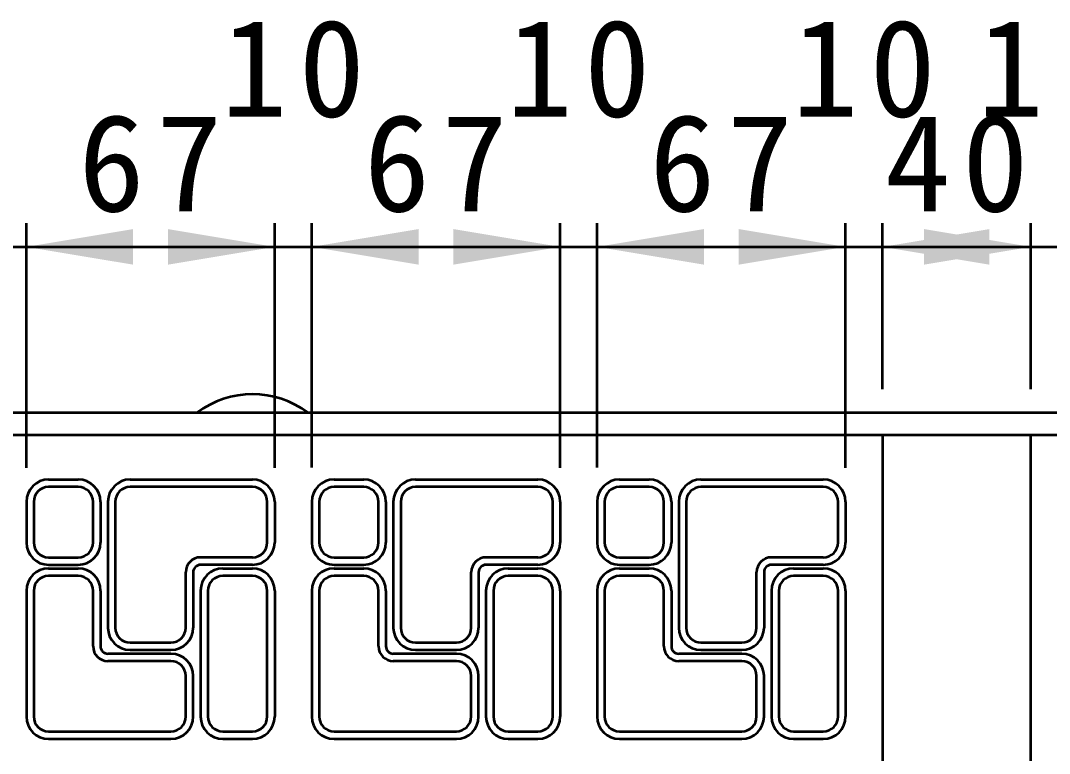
# Model space of a CAD drawing. Units: millimetres, scale not verified. Extents: x 100 to 4105, y 100 to 2870.
# Drawn here: x 2884.4 to 3318.1, y 1578.9 to 1888 of the extents above; entities that cross this region are included whole.
import ezdxf

# ---------------------------------------------------------------- set-up
doc = ezdxf.new("R2010")
doc.units = ezdxf.units.MM
doc.header["$LTSCALE"] = 5
doc.layers.add('V-nasSTD', color=7, linetype='Continuous', lineweight=50)
doc.styles.add('ＭＳ ゴシック', font='')
doc.styles.get('ＭＳ ゴシック').set_extended_font_data('MS Gothic')

msp = doc.modelspace()

# ---------------------------------------------------------------- hatches: boundary and pattern name
at = {"layer": 'V-nasSTD'}
for points in [[(2931.876, 1800.045), (2886.876, 1792.545), (2931.876, 1785.045)], [(2946.563, 1785.045), (2991.563, 1792.545), (2946.563, 1800.045)], [(3052.188, 1800.045), (3007.188, 1792.545), (3052.188, 1785.045)], [(3066.876, 1785.045), (3111.876, 1792.545), (3066.876, 1800.045)], [(3172.501, 1800.045), (3127.501, 1792.545), (3172.501, 1785.045)], [(3187.188, 1785.045), (3232.188, 1792.545), (3187.188, 1800.045)], [(3292.813, 1800.045), (3247.813, 1792.545), (3292.813, 1785.045)], [(3265.313, 1785.045), (3310.313, 1792.545), (3265.313, 1800.045)]]:
    msp.add_hatch(color=256, dxfattribs=at).paths.add_polyline_path(points)

# ---------------------------------------------------------------- linework, layer by layer
for p, q in [((2886.876, 1699.42), (2886.876, 1802.545)), ((2991.563, 1699.42), (2991.563, 1802.545)), ((3007.188, 1699.477), (3007.188, 1802.602)), ((3111.876, 1699.42), (3111.876, 1802.545)), ((3127.501, 1699.477), (3127.501, 1802.602)), ((3232.188, 1699.42), (3232.188, 1802.545)), ((3247.813, 1732.545), (3247.813, 1802.545)), ((3310.313, 1732.545), (3310.313, 1802.545)), ((2865.001, 1792.545), (2886.876, 1792.545)), ((2886.876, 1792.545), (2991.563, 1792.545)), ((2991.563, 1792.545), (3007.188, 1792.545)), ((3007.188, 1792.545), (3111.876, 1792.545)), ((3111.876, 1792.545), (3127.501, 1792.545)), ((3127.501, 1792.545), (3232.188, 1792.545)), ((3232.188, 1792.545), (3247.813, 1792.545)), ((3247.813, 1792.545), (3310.313, 1792.545)), ((3310.313, 1792.545), (3325.938, 1792.545)), ((3693.126, 1722.545), (2865.001, 1722.545)), ((3683.751, 1713.17), (2874.376, 1713.17)), ((3247.813, 1713.17), (3247.813, 1274.545)), ((3310.313, 1274.545), (3310.313, 1713.17)), ((2896.251, 1694.42), (2908.751, 1694.42)), ((2930.626, 1694.42), (2982.188, 1694.42)), ((3016.563, 1694.42), (3029.063, 1694.42)), ((3050.938, 1694.42), (3102.501, 1694.42)), ((3136.876, 1694.42), (3149.376, 1694.42)), ((3171.251, 1694.42), (3222.813, 1694.42)), ((2908.751, 1691.295), (2896.251, 1691.295)), ((2982.188, 1691.295), (2930.626, 1691.295)), ((3029.063, 1691.295), (3016.563, 1691.295)), ((3102.501, 1691.295), (3050.938, 1691.295)), ((3149.376, 1691.295), (3136.876, 1691.295)), ((3222.813, 1691.295), (3171.251, 1691.295)), ((2886.876, 1685.045), (2886.876, 1667.858)), ((2890.001, 1685.045), (2890.001, 1667.858)), ((2915.001, 1667.858), (2915.001, 1685.045)), ((2918.126, 1685.045), (2918.126, 1667.858)), ((2921.251, 1685.045), (2921.251, 1631.92)), ((2924.376, 1685.045), (2924.376, 1631.92)), ((2988.438, 1667.858), (2988.438, 1685.045)), ((2991.563, 1685.045), (2991.563, 1667.858)), ((3007.188, 1685.045), (3007.188, 1667.858)), ((3010.313, 1685.045), (3010.313, 1667.858)), ((3035.313, 1667.858), (3035.313, 1685.045)), ((3038.438, 1685.045), (3038.438, 1667.858)), ((3041.563, 1685.045), (3041.563, 1631.92)), ((3044.688, 1685.045), (3044.688, 1631.92)), ((3108.751, 1667.858), (3108.751, 1685.045)), ((3111.876, 1685.045), (3111.876, 1667.858)), ((3127.501, 1685.045), (3127.501, 1667.858)), ((3130.626, 1685.045), (3130.626, 1667.858)), ((3155.626, 1667.858), (3155.626, 1685.045)), ((3158.751, 1685.045), (3158.751, 1667.858)), ((3161.876, 1685.045), (3161.876, 1631.92)), ((3165.001, 1685.045), (3165.001, 1631.92)), ((3229.063, 1667.858), (3229.063, 1685.045)), ((3232.188, 1685.045), (3232.188, 1667.858)), ((2896.251, 1661.608), (2908.751, 1661.608)), ((2982.188, 1661.608), (2960.313, 1661.608)), ((3016.563, 1661.608), (3029.063, 1661.608)), ((3102.501, 1661.608), (3080.626, 1661.608)), ((3136.876, 1661.608), (3149.376, 1661.608)), ((3222.813, 1661.608), (3200.938, 1661.608)), ((2896.251, 1658.483), (2908.751, 1658.483)), ((2896.251, 1656.92), (2908.751, 1656.92)), ((2982.188, 1658.483), (2960.313, 1658.483)), ((2969.688, 1656.92), (2982.188, 1656.92)), ((3016.563, 1658.483), (3029.063, 1658.483)), ((3016.563, 1656.92), (3029.063, 1656.92)), ((3102.501, 1658.483), (3080.626, 1658.483)), ((3090.001, 1656.92), (3102.501, 1656.92)), ((3136.876, 1658.483), (3149.376, 1658.483)), ((3136.876, 1656.92), (3149.376, 1656.92)), ((3222.813, 1658.483), (3200.938, 1658.483)), ((3210.313, 1656.92), (3222.813, 1656.92)), ((2908.751, 1653.795), (2896.251, 1653.795)), ((2954.063, 1631.92), (2954.063, 1655.358)), ((2957.188, 1655.358), (2957.188, 1631.92)), ((2982.188, 1653.795), (2969.688, 1653.795)), ((3029.063, 1653.795), (3016.563, 1653.795)), ((3074.376, 1631.92), (3074.376, 1655.358)), ((3077.501, 1655.358), (3077.501, 1631.92)), ((3102.501, 1653.795), (3090.001, 1653.795)), ((3149.376, 1653.795), (3136.876, 1653.795)), ((3194.688, 1631.92), (3194.688, 1655.358)), ((3197.813, 1655.358), (3197.813, 1631.92)), ((3222.813, 1653.795), (3210.313, 1653.795)), ((2886.876, 1647.545), (2886.876, 1594.42)), ((2890.001, 1647.545), (2890.001, 1594.42)), ((2915.001, 1624.108), (2915.001, 1647.545)), ((2918.126, 1647.545), (2918.126, 1624.108)), ((2960.313, 1647.545), (2960.313, 1594.42)), ((2963.438, 1647.545), (2963.438, 1594.42)), ((2988.438, 1594.42), (2988.438, 1647.545)), ((2991.563, 1647.545), (2991.563, 1594.42)), ((3007.188, 1647.545), (3007.188, 1594.42)), ((3010.313, 1647.545), (3010.313, 1594.42)), ((3035.313, 1624.108), (3035.313, 1647.545)), ((3038.438, 1647.545), (3038.438, 1624.108)), ((3080.626, 1647.545), (3080.626, 1594.42)), ((3083.751, 1647.545), (3083.751, 1594.42)), ((3108.751, 1594.42), (3108.751, 1647.545)), ((3111.876, 1647.545), (3111.876, 1594.42)), ((3127.501, 1647.545), (3127.501, 1594.42)), ((3130.626, 1647.545), (3130.626, 1594.42)), ((3155.626, 1624.108), (3155.626, 1647.545)), ((3158.751, 1647.545), (3158.751, 1624.108)), ((3200.938, 1647.545), (3200.938, 1594.42)), ((3204.063, 1647.545), (3204.063, 1594.42)), ((3229.063, 1594.42), (3229.063, 1647.545)), ((3232.188, 1647.545), (3232.188, 1594.42)), ((2930.626, 1625.67), (2947.813, 1625.67)), ((2930.626, 1622.545), (2947.813, 1622.545)), ((3050.938, 1625.67), (3068.126, 1625.67)), ((3050.938, 1622.545), (3068.126, 1622.545)), ((3171.251, 1625.67), (3188.438, 1625.67)), ((3171.251, 1622.545), (3188.438, 1622.545)), ((2947.813, 1620.983), (2921.251, 1620.983)), ((2947.813, 1617.858), (2921.251, 1617.858)), ((3068.126, 1620.983), (3041.563, 1620.983)), ((3068.126, 1617.858), (3041.563, 1617.858)), ((3188.438, 1620.983), (3161.876, 1620.983)), ((3188.438, 1617.858), (3161.876, 1617.858)), ((2954.063, 1594.42), (2954.063, 1611.608)), ((2957.188, 1594.42), (2957.188, 1611.608)), ((3074.376, 1594.42), (3074.376, 1611.608)), ((3077.501, 1594.42), (3077.501, 1611.608)), ((3194.688, 1594.42), (3194.688, 1611.608)), ((3197.813, 1594.42), (3197.813, 1611.608)), ((2896.251, 1588.17), (2947.813, 1588.17)), ((2969.688, 1588.17), (2982.188, 1588.17)), ((3016.563, 1588.17), (3068.126, 1588.17)), ((3090.001, 1588.17), (3102.501, 1588.17)), ((3136.876, 1588.17), (3188.438, 1588.17)), ((3210.313, 1588.17), (3222.813, 1588.17)), ((2896.251, 1585.045), (2947.813, 1585.045)), ((2969.688, 1585.045), (2982.188, 1585.045)), ((3016.563, 1585.045), (3068.126, 1585.045)), ((3090.001, 1585.045), (3102.501, 1585.045)), ((3136.876, 1585.045), (3188.438, 1585.045)), ((3210.313, 1585.045), (3222.813, 1585.045))]:
    msp.add_line(p, q, dxfattribs=at)
for centre, radius, start, end in [((2982.188, 1691.295), 39.062, 53.1301, 126.8699), ((2896.251, 1685.045), 9.375, 90, 180), ((2908.751, 1685.045), 9.375, 0, 90), ((2930.626, 1685.045), 9.375, 90, 180), ((2982.188, 1685.045), 9.375, 0, 90), ((3016.563, 1685.045), 9.375, 90, 180), ((3029.063, 1685.045), 9.375, 0, 90), ((3050.938, 1685.045), 9.375, 90, 180), ((3102.501, 1685.045), 9.375, 0, 90), ((3136.876, 1685.045), 9.375, 90, 180), ((3149.376, 1685.045), 9.375, 0, 90), ((3171.251, 1685.045), 9.375, 90, 180), ((3222.813, 1685.045), 9.375, 0, 90), ((2896.251, 1685.045), 6.25, 90, 180), ((2908.751, 1685.045), 6.25, 0, 90), ((2930.626, 1685.045), 6.25, 90, 180), ((2982.188, 1685.045), 6.25, 0, 90), ((3016.563, 1685.045), 6.25, 90, 180), ((3029.063, 1685.045), 6.25, 0, 90), ((3050.938, 1685.045), 6.25, 90, 180), ((3102.501, 1685.045), 6.25, 0, 90), ((3136.876, 1685.045), 6.25, 90, 180), ((3149.376, 1685.045), 6.25, 0, 90), ((3171.251, 1685.045), 6.25, 90, 180), ((3222.813, 1685.045), 6.25, 0, 90), ((2896.251, 1667.858), 9.375, 180, 270), ((2896.251, 1667.858), 6.25, 180, 270), ((2908.751, 1667.858), 6.25, 270, 0), ((2908.751, 1667.858), 9.375, 270, 0), ((2982.188, 1667.858), 6.25, 270, 0), ((2982.188, 1667.858), 9.375, 270, 0), ((3016.563, 1667.858), 9.375, 180, 270), ((3016.563, 1667.858), 6.25, 180, 270), ((3029.063, 1667.858), 6.25, 270, 0), ((3029.063, 1667.858), 9.375, 270, 0), ((3102.501, 1667.858), 6.25, 270, 0), ((3102.501, 1667.858), 9.375, 270, 0), ((3136.876, 1667.858), 9.375, 180, 270), ((3136.876, 1667.858), 6.25, 180, 270), ((3149.376, 1667.858), 6.25, 270, 0), ((3149.376, 1667.858), 9.375, 270, 0), ((3222.813, 1667.858), 6.25, 270, 0), ((3222.813, 1667.858), 9.375, 270, 0), ((2960.313, 1655.358), 6.25, 90, 180), ((3080.626, 1655.358), 6.25, 90, 180), ((3200.938, 1655.358), 6.25, 90, 180), ((2896.251, 1647.545), 9.375, 90, 180), ((2908.751, 1647.545), 9.375, 0, 90), ((2960.313, 1655.358), 3.125, 90, 180), ((2969.688, 1647.545), 9.375, 90, 180), ((2982.188, 1647.545), 9.375, 0, 90), ((3016.563, 1647.545), 9.375, 90, 180), ((3029.063, 1647.545), 9.375, 0, 90), ((3080.626, 1655.358), 3.125, 90, 180), ((3090.001, 1647.545), 9.375, 90, 180), ((3102.501, 1647.545), 9.375, 0, 90), ((3136.876, 1647.545), 9.375, 90, 180), ((3149.376, 1647.545), 9.375, 0, 90), ((3200.938, 1655.358), 3.125, 90, 180), ((3210.313, 1647.545), 9.375, 90, 180), ((3222.813, 1647.545), 9.375, 0, 90), ((2896.251, 1647.545), 6.25, 90, 180), ((2908.751, 1647.545), 6.25, 0, 90), ((2969.688, 1647.545), 6.25, 90, 180), ((2982.188, 1647.545), 6.25, 0, 90), ((3016.563, 1647.545), 6.25, 90, 180), ((3029.063, 1647.545), 6.25, 0, 90), ((3090.001, 1647.545), 6.25, 90, 180), ((3102.501, 1647.545), 6.25, 0, 90), ((3136.876, 1647.545), 6.25, 90, 180), ((3149.376, 1647.545), 6.25, 0, 90), ((3210.313, 1647.545), 6.25, 90, 180), ((3222.813, 1647.545), 6.25, 0, 90), ((2930.626, 1631.92), 9.375, 180, 270), ((2930.626, 1631.92), 6.25, 180, 270), ((2947.813, 1631.92), 6.25, 270, 0), ((2947.813, 1631.92), 9.375, 270, 0), ((3050.938, 1631.92), 9.375, 180, 270), ((3050.938, 1631.92), 6.25, 180, 270), ((3068.126, 1631.92), 6.25, 270, 0), ((3068.126, 1631.92), 9.375, 270, 0), ((3171.251, 1631.92), 9.375, 180, 270), ((3171.251, 1631.92), 6.25, 180, 270), ((3188.438, 1631.92), 6.25, 270, 0), ((3188.438, 1631.92), 9.375, 270, 0), ((2921.251, 1624.108), 6.25, 180, 270), ((2921.251, 1624.108), 3.125, 180, 270), ((3041.563, 1624.108), 6.25, 180, 270), ((3041.563, 1624.108), 3.125, 180, 270), ((3161.876, 1624.108), 6.25, 180, 270), ((3161.876, 1624.108), 3.125, 180, 270), ((2947.813, 1611.608), 9.375, 0, 90), ((2947.813, 1611.608), 6.25, 0, 90), ((3068.126, 1611.608), 9.375, 0, 90), ((3068.126, 1611.608), 6.25, 0, 90), ((3188.438, 1611.608), 9.375, 0, 90), ((3188.438, 1611.608), 6.25, 0, 90), ((2896.251, 1594.42), 9.375, 180, 270), ((2896.251, 1594.42), 6.25, 180, 270), ((2947.813, 1594.42), 6.25, 270, 0), ((2947.813, 1594.42), 9.375, 270, 0), ((2969.688, 1594.42), 9.375, 180, 270), ((2969.688, 1594.42), 6.25, 180, 270), ((2982.188, 1594.42), 6.25, 270, 0), ((2982.188, 1594.42), 9.375, 270, 0), ((3016.563, 1594.42), 9.375, 180, 270), ((3016.563, 1594.42), 6.25, 180, 270), ((3068.126, 1594.42), 6.25, 270, 0), ((3068.126, 1594.42), 9.375, 270, 0), ((3090.001, 1594.42), 9.375, 180, 270), ((3090.001, 1594.42), 6.25, 180, 270), ((3102.501, 1594.42), 6.25, 270, 0), ((3102.501, 1594.42), 9.375, 270, 0), ((3136.876, 1594.42), 9.375, 180, 270), ((3136.876, 1594.42), 6.25, 180, 270), ((3188.438, 1594.42), 6.25, 270, 0), ((3188.438, 1594.42), 9.375, 270, 0), ((3210.313, 1594.42), 9.375, 180, 270), ((3210.313, 1594.42), 6.25, 180, 270), ((3222.813, 1594.42), 6.25, 270, 0), ((3222.813, 1594.42), 9.375, 270, 0)]:
    msp.add_arc(centre, radius, start, end, dxfattribs=at)

# ---------------------------------------------------------------- texts
at = {"layer": 'V-nasSTD', "char_height": 41.06, "attachment_point": 1, "style": 'ＭＳ ゴシック'}
for s, insert in [('\\T1.17;10', (2968.976, 1888.489)), ('\\T1.17;10', (3089.288, 1888.489)), ('\\T1.17;10', (3209.601, 1888.489)), ('\\T1.17;10', (3287.726, 1888.489)), ('\\T1.17;67', (2908.82, 1848.545)), ('\\T1.17;67', (3029.132, 1848.545)), ('\\T1.17;67', (3149.445, 1848.545)), ('\\T1.17;40', (3248.663, 1848.545))]:
    msp.add_mtext(s, dxfattribs=dict(at, insert=insert))

doc.saveas('drawing.dxf')
